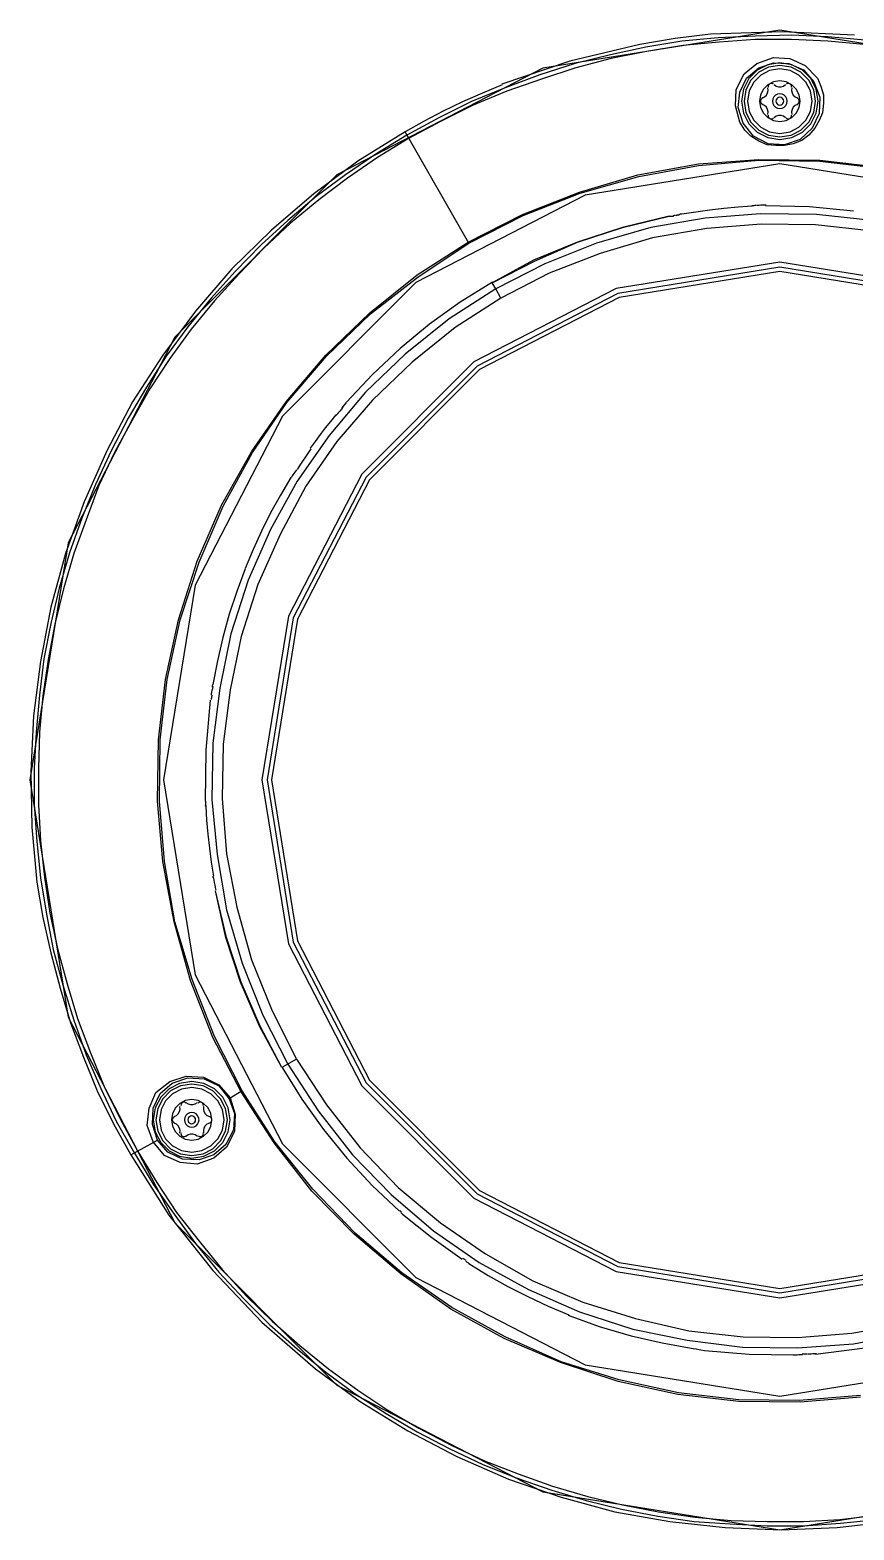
# Model space of a CAD drawing. Header units: millimetres. Extents: x -495897 to 1376592, y -28539 to 470976.
# Drawn here: x 505037 to 510296, y 181421 to 190991 of the extents above; entities that cross this region are included whole.
import ezdxf

# ---------------------------------------------------------------- set-up
doc = ezdxf.new("R2010")
doc.units = ezdxf.units.MM

msp = doc.modelspace()

# ---------------------------------------------------------------- linework, layer by layer
at = {"color": 0}
for p, q in [((509153.629, 190936.024), (508928.079, 190897.492)), ((509379.309, 190963.623), (509153.629, 190936.024)), ((509428.709, 190941.562), (509197.699, 190919.553)), ((509836.129, 190980.094), (509379.309, 190963.623)), ((509665.439, 190952.534), (509428.709, 190941.562)), ((509665.439, 190930.473), (509434.299, 190914.002)), ((509896.709, 190958.072), (509665.439, 190952.534)), ((509896.709, 190930.473), (509665.439, 190930.473)), ((510298.279, 190958.072), (509836.129, 190980.094)), ((510127.849, 190947.113), (509896.709, 190958.072)), ((510127.849, 190919.553), (509896.709, 190930.473)), ((510364.449, 190925.104), (510127.849, 190947.113)), ((508928.079, 190897.492), (508482.309, 190792.881)), ((508740.879, 190831.595), (508515.329, 190776.423)), ((508966.559, 190881.034), (508740.879, 190831.595)), ((508972.149, 190853.422), (508746.339, 190809.534)), ((509197.699, 190919.553), (508966.559, 190881.034)), ((509203.159, 190891.941), (508972.149, 190853.422)), ((509434.299, 190914.002), (509203.159, 190891.941)), ((510358.859, 190897.492), (510127.849, 190919.553)), ((508482.309, 190792.881), (508047.589, 190644.382)), ((508515.329, 190776.423), (508289.649, 190704.923)), ((508520.789, 190748.993), (508300.699, 190677.363)), ((508746.339, 190809.534), (508520.789, 190748.993)), ((509593.939, 190710.474), (509676.489, 190776.423)), ((509610.449, 190682.914), (509687.409, 190748.993)), ((509676.489, 190776.423), (509781.139, 190814.942)), ((509687.409, 190748.993), (509781.139, 190781.974)), ((509781.139, 190814.942), (509885.529, 190809.534)), ((509781.139, 190781.974), (509880.069, 190776.423)), ((509880.069, 190776.423), (509973.669, 190737.891)), ((509885.529, 190809.534), (509984.589, 190765.464)), ((509973.669, 190737.891), (510039.709, 190660.853)), ((509984.589, 190765.464), (510061.679, 190682.914)), ((508289.649, 190704.923), (508069.559, 190622.334)), ((508300.699, 190677.363), (508080.479, 190600.312)), ((509544.279, 190611.414), (509593.939, 190710.474)), ((509566.379, 190594.943), (509610.449, 190682.914)), ((510039.709, 190660.853), (510078.189, 190561.793)), ((510061.679, 190682.914), (510083.779, 190633.475)), ((508069.559, 190622.334), (507854.929, 190534.363)), ((508080.479, 190600.312), (507865.849, 190512.354)), ((509538.949, 190506.803), (509544.279, 190611.414)), ((509555.459, 190495.883), (509566.379, 190594.943)), ((510078.189, 190561.793), (510072.729, 190457.364)), ((510083.779, 190633.475), (510100.159, 190578.251)), ((510100.159, 190578.251), (510100.159, 190523.274)), ((507854.929, 190534.363), (507645.759, 190429.752)), ((507865.849, 190512.354), (507656.809, 190407.743)), ((509566.379, 190402.192), (509538.949, 190506.803)), ((509588.349, 190396.784), (509555.459, 190495.883)), ((510072.729, 190457.364), (510028.659, 190363.673)), ((510094.829, 190462.733), (510072.729, 190413.294)), ((510100.159, 190523.274), (510094.829, 190462.733)), ((507645.759, 190429.752), (507442.179, 190319.785)), ((507656.809, 190407.743), (507453.099, 190297.724)), ((509599.269, 190352.714), (509566.379, 190402.192)), ((509654.519, 190314.234), (509588.349, 190396.784)), ((509638.009, 190314.234), (509599.269, 190352.714)), ((510028.659, 190363.673), (509951.699, 190292.173)), ((510045.169, 190363.673), (510006.689, 190319.785)), ((510072.729, 190413.294), (510045.169, 190363.673)), ((507431.129, 190341.612), (507128.359, 190154.594)), ((507442.179, 190319.785), (507244.059, 190198.664)), ((507453.099, 190297.724), (507254.979, 190176.655)), ((507838.289, 189631.864), (507431.129, 190341.612)), ((509687.409, 190281.253), (509638.009, 190314.234)), ((509747.989, 190264.613), (509654.519, 190314.234)), ((509742.399, 190259.205), (509687.409, 190281.253)), ((509797.649, 190253.654), (509742.399, 190259.205)), ((509852.639, 190259.205), (509747.989, 190264.613)), ((509951.699, 190292.173), (509852.639, 190259.205)), ((509907.629, 190264.613), (509852.639, 190253.654)), ((509962.619, 190286.622), (509907.629, 190264.613)), ((510006.689, 190319.785), (509962.619, 190286.622)), ((507244.059, 190198.664), (507051.399, 190066.441)), ((507254.979, 190176.655), (507062.449, 190044.614)), ((509302.349, 190138.123), (509687.409, 190165.501)), ((509687.409, 190165.501), (510078.189, 190160.145)), ((509852.639, 190253.654), (509797.649, 190253.654)), ((507128.359, 190154.594), (506847.689, 189945.554)), ((507051.399, 190066.441), (506864.329, 189928.862)), ((508542.889, 189956.474), (508916.899, 190066.441)), ((508916.899, 190066.441), (509302.349, 190138.123)), ((508922.489, 190055.534), (509302.349, 190127.034)), ((509302.349, 190127.034), (509687.409, 190160.145)), ((509687.409, 190160.145), (510078.189, 190154.594)), ((510078.189, 190160.145), (510463.509, 190116.062)), ((510078.189, 190154.594), (510463.509, 190110.524)), ((507062.449, 190044.614), (506880.839, 189907.035)), ((508548.219, 189950.923), (508922.489, 190055.534)), ((506847.689, 189945.554), (506578.069, 189714.284)), ((506864.329, 189928.862), (506682.589, 189774.812)), ((506880.839, 189907.035), (506699.099, 189758.302)), ((508179.539, 189813.331), (508542.889, 189956.474)), ((508185.129, 189807.975), (508548.219, 189950.923)), ((507832.959, 189637.233), (508179.539, 189813.331)), ((507838.289, 189631.864), (508185.129, 189807.975)), ((509115.149, 189802.372), (508818.099, 189730.924)), ((508818.099, 189730.924), (509115.149, 189802.372)), ((509346.289, 189791.283), (508999.579, 189730.924)), ((509115.149, 189802.372), (509142.709, 189802.372)), ((509698.589, 189818.882), (509346.289, 189791.283)), ((510056.349, 189813.331), (509698.589, 189818.882)), ((510012.019, 189862.965), (509731.479, 189868.503)), ((510292.819, 189835.353), (510012.019, 189862.965)), ((510408.519, 189774.812), (510056.349, 189813.331)), ((506578.069, 189714.284), (506324.959, 189466.673)), ((506682.589, 189774.812), (506512.159, 189620.723)), ((506699.099, 189758.302), (506528.539, 189598.714)), ((508818.099, 189730.924), (508531.839, 189637.233)), ((508531.839, 189637.233), (508818.099, 189730.924)), ((508999.579, 189730.924), (508652.869, 189631.864)), ((509357.339, 189725.373), (509010.629, 189664.793)), ((509703.919, 189752.751), (509357.339, 189725.373)), ((510050.759, 189747.395), (509703.919, 189752.751)), ((510397.339, 189708.863), (510050.759, 189747.395)), ((506512.159, 189620.723), (506346.929, 189450.215)), ((506528.539, 189598.714), (506369.029, 189433.705)), ((507508.089, 189428.154), (507832.959, 189637.233)), ((507513.679, 189417.052), (507838.289, 189631.864)), ((508531.839, 189637.233), (508251.039, 189521.663)), ((508256.629, 189516.112), (508531.839, 189637.233)), ((508652.869, 189631.864), (508322.669, 189499.641)), ((509010.629, 189664.793), (508674.969, 189565.733)), ((508251.039, 189521.663), (507987.009, 189378.533)), ((507987.009, 189378.533), (508256.629, 189516.112)), ((508322.669, 189499.641), (508008.849, 189340.001)), ((508674.969, 189565.733), (508350.099, 189439.113)), ((506324.959, 189466.673), (506093.819, 189197.053)), ((506346.929, 189450.215), (506192.879, 189279.473)), ((506369.029, 189433.705), (506214.849, 189263.002)), ((507205.449, 189185.964), (507508.089, 189428.154)), ((507210.909, 189180.595), (507513.679, 189417.052)), ((508350.099, 189439.113), (508041.999, 189279.473)), ((508008.849, 189340.001), (507711.799, 189147.432)), ((508008.849, 189340.001), (507987.009, 189378.533)), ((508041.999, 189279.473), (508008.849, 189340.001)), ((506192.879, 189279.473), (506044.289, 189097.993)), ((506214.849, 189263.002), (506066.389, 189081.535)), ((508041.999, 189279.473), (507750.409, 189092.442)), ((506093.819, 189197.053), (505884.519, 188916.344)), ((506924.909, 188916.344), (507205.449, 189185.964)), ((506930.239, 188910.793), (507210.909, 189180.595)), ((507711.799, 189147.432), (507431.129, 188921.895)), ((506044.289, 189097.993), (505906.749, 188910.793)), ((506066.389, 189081.535), (505928.849, 188894.322)), ((507750.409, 189092.442), (507475.199, 188872.274)), ((507431.129, 188921.895), (507178.019, 188679.692)), ((505884.519, 188916.344), (505691.989, 188619.164)), ((505906.749, 188910.793), (505780.129, 188712.673)), ((505928.849, 188894.322), (505802.099, 188701.714)), ((506671.669, 188619.164), (506924.909, 188916.344)), ((506677.129, 188613.613), (506930.239, 188910.793)), ((507475.199, 188872.274), (507222.089, 188630.253)), ((505780.129, 188712.673), (505664.559, 188514.501)), ((505802.099, 188701.714), (505686.659, 188498.043)), ((507178.019, 188679.692), (506946.879, 188404.534)), ((507222.089, 188630.253), (506996.279, 188366.002)), ((505691.989, 188619.164), (505527.019, 188305.474)), ((506451.579, 188299.923), (506671.669, 188619.164)), ((506457.039, 188294.554), (506677.129, 188613.613)), ((507029.429, 188580.632), (507056.859, 188613.613)), ((505664.559, 188514.501), (505554.449, 188305.474)), ((505686.659, 188498.043), (505576.419, 188294.554)), ((506946.879, 188404.534), (506743.169, 188112.905)), ((506996.279, 188366.002), (506798.159, 188079.924)), ((505527.019, 188305.474), (505383.889, 187980.864)), ((505554.449, 188305.474), (505455.519, 188090.844)), ((505576.419, 188294.554), (505477.359, 188085.293)), ((506258.919, 187958.803), (506451.579, 188299.923)), ((506269.839, 187953.252), (506457.039, 188294.554)), ((506737.709, 188184.353), (506710.019, 188145.834)), ((505455.519, 188090.844), (505367.379, 187876.214)), ((505477.359, 188085.293), (505394.809, 187865.112)), ((506743.169, 188112.905), (506572.479, 187804.753)), ((506798.159, 188079.924), (506633.059, 187771.603)), ((505383.889, 187980.864), (505262.729, 187650.534)), ((505367.379, 187876.214), (505290.289, 187656.072)), ((505394.809, 187865.112), (505317.979, 187650.534)), ((506104.739, 187601.043), (506258.919, 187958.803)), ((506115.789, 187595.492), (506269.839, 187953.252)), ((506572.479, 187804.753), (506429.479, 187479.974)), ((506633.059, 187771.603), (506490.059, 187452.362)), ((505262.729, 187650.534), (505169.259, 187309.414)), ((505290.289, 187656.072), (505224.249, 187430.535)), ((505317.979, 187650.534), (505251.809, 187424.984)), ((505983.839, 187226.812), (506104.739, 187601.043)), ((505994.759, 187226.812), (506115.789, 187595.492)), ((505224.249, 187430.535), (505169.259, 187204.803)), ((505251.809, 187424.984), (505196.689, 187199.252)), ((506429.479, 187479.974), (506319.499, 187138.672)), ((506490.059, 187452.362), (506385.409, 187122.214)), ((505169.259, 187309.414), (505103.349, 186962.613)), ((505169.259, 187204.803), (505125.189, 186979.253)), ((505196.689, 187199.252), (505152.749, 186973.715)), ((505901.159, 186847.043), (505983.839, 187226.812)), ((505912.209, 186847.043), (505994.759, 187226.812)), ((506319.499, 187138.672), (506247.869, 186792.053)), ((506385.409, 187122.214), (506313.909, 186781.133)), ((505103.349, 186962.613), (505059.019, 186615.942)), ((505125.189, 186979.253), (505097.759, 186747.983)), ((505152.749, 186973.715), (505119.599, 186742.614)), ((505857.089, 186461.905), (505901.159, 186847.043)), ((505868.269, 186461.905), (505912.209, 186847.043)), ((505097.759, 186747.983), (505075.659, 186511.344)), ((505119.599, 186742.614), (505097.759, 186511.344)), ((506247.869, 186792.053), (506203.929, 186439.844)), ((506313.909, 186781.133), (506269.839, 186434.293)), ((506187.289, 186715.002), (506159.729, 186395.774)), ((505059.019, 186615.942), (505042.769, 186258.182)), ((505075.659, 186511.344), (505064.609, 186280.243)), ((505097.759, 186511.344), (505092.169, 186280.243)), ((505851.629, 186071.164), (505857.089, 186461.905)), ((505862.679, 186071.164), (505868.269, 186461.905)), ((506203.929, 186439.844), (506198.469, 186082.084)), ((506269.839, 186434.293), (506264.379, 186087.622)), ((506159.729, 186395.774), (506154.399, 186071.164)), ((505042.769, 186258.182), (505048.099, 185905.973)), ((505064.609, 186280.243), (505064.609, 186049.155)), ((505092.169, 186280.243), (505092.169, 186049.155)), ((505064.609, 186049.155), (505081.249, 185812.464)), ((505092.169, 186049.155), (505103.349, 185818.054)), ((505884.519, 185685.844), (505851.629, 186071.164)), ((505895.699, 185685.844), (505862.679, 186071.164)), ((506198.469, 186082.084), (506231.359, 185729.914)), ((506264.379, 186087.622), (506291.939, 185735.465)), ((506154.399, 186043.552), (506154.399, 186038.001)), ((505048.099, 185905.973), (505081.249, 185553.79)), ((505081.249, 185812.464), (505103.349, 185581.376)), ((505103.349, 185818.054), (505130.779, 185586.927)), ((505956.279, 185300.667), (505884.519, 185685.844)), ((505961.739, 185300.667), (505895.699, 185685.844)), ((506231.359, 185729.914), (506291.939, 185377.692)), ((506291.939, 185735.465), (506357.849, 185394.176)), ((505103.349, 185581.376), (505141.699, 185350.106)), ((505130.779, 185586.927), (505163.669, 185355.657)), ((506203.929, 185592.309), (506203.929, 185581.376)), ((505081.249, 185553.79), (505119.599, 185328.253)), ((506286.349, 185201.594), (506220.309, 185498.8)), ((506291.939, 185201.594), (506220.309, 185498.8)), ((506291.939, 185377.692), (506390.999, 185036.598)), ((506357.849, 185394.176), (506451.579, 185058.464)), ((505119.599, 185328.253), (505169.259, 185102.521)), ((505141.699, 185350.106), (505185.769, 185124.556)), ((505163.669, 185355.657), (505213.329, 185130.12)), ((506060.799, 184926.423), (505956.279, 185300.667)), ((506071.719, 184931.987), (505961.739, 185300.667)), ((506379.949, 184915.503), (506286.349, 185201.594)), ((506385.409, 184915.503), (506291.939, 185201.594)), ((505169.259, 185102.521), (505229.839, 184876.984)), ((505185.769, 185124.556), (505246.219, 184899.019)), ((505213.329, 185130.12), (505273.909, 184904.388)), ((506390.999, 185036.598), (506523.079, 184706.255)), ((506451.579, 185058.464), (506583.529, 184733.854)), ((505246.219, 184899.019), (505317.979, 184673.3)), ((505273.909, 184904.388), (505339.819, 184684.22)), ((506203.929, 184563.294), (506060.799, 184926.423)), ((506214.849, 184568.676), (506071.719, 184931.987)), ((506500.979, 184634.781), (506379.949, 184915.503)), ((506506.569, 184634.781), (506385.409, 184915.503)), ((505229.839, 184876.984), (505295.879, 184656.816)), ((506523.079, 184706.255), (506682.589, 184392.578)), ((506583.529, 184733.854), (506737.709, 184425.715)), ((505295.879, 184656.816), (505378.429, 184436.648)), ((505317.979, 184673.3), (505394.809, 184453.132)), ((505339.819, 184684.22), (505422.369, 184464.234)), ((506644.109, 184370.543), (506500.979, 184634.781)), ((506644.109, 184370.543), (506506.569, 184634.781)), ((506385.409, 184216.48), (506203.929, 184563.294)), ((506390.999, 184222.031), (506214.849, 184568.676)), ((505378.429, 184436.648), (505466.439, 184222.031)), ((505394.809, 184453.132), (505488.409, 184238.515)), ((505422.369, 184464.234), (505510.509, 184249.435)), ((506737.709, 184425.715), (506644.109, 184370.543)), ((506737.709, 184425.715), (506930.239, 184133.891)), ((506682.589, 184392.578), (506875.249, 184095.372)), ((505488.409, 184238.515), (505587.599, 184029.449)), ((505510.509, 184249.435), (505614.899, 184040.382)), ((505840.709, 184211.098), (505928.849, 184282.585)), ((505868.269, 184205.547), (505945.099, 184271.47)), ((505928.849, 184282.585), (506033.239, 184315.54)), ((505945.099, 184271.47), (506044.289, 184304.62)), ((506033.239, 184315.54), (506143.479, 184309.989)), ((506044.289, 184304.62), (506148.809, 184299.056)), ((506143.479, 184309.989), (506242.279, 184260.55)), ((506148.809, 184299.056), (506242.279, 184254.999)), ((506242.279, 184260.55), (506313.909, 184177.961)), ((506242.279, 184254.999), (506308.449, 184172.41)), ((505466.439, 184222.031), (505571.089, 184012.965)), ((505796.639, 184111.856), (505840.709, 184211.098)), ((505824.199, 184111.856), (505868.269, 184205.547)), ((506390.999, 184222.031), (506308.449, 184172.41)), ((506308.449, 184172.41), (506341.599, 184078.888)), ((506313.909, 184177.961), (506346.929, 184073.519)), ((506594.709, 183891.87), (506385.409, 184216.48)), ((506600.039, 183897.239), (506390.999, 184222.031)), ((506930.239, 184133.891), (507144.999, 183858.72)), ((505614.899, 184040.382), (505725.139, 183836.685)), ((505785.719, 184001.863), (505796.639, 184111.856)), ((505818.609, 184007.414), (505824.199, 184111.856)), ((506341.599, 184078.888), (506336.009, 183974.277)), ((506346.929, 184073.519), (506341.599, 183963.344)), ((506875.249, 184095.372), (507095.339, 183814.832)), ((505571.089, 184012.965), (505681.069, 183814.832)), ((505587.599, 184029.449), (505703.039, 183825.765)), ((505824.199, 183897.239), (505785.719, 184001.863)), ((505851.629, 183908.354), (505818.609, 184007.414)), ((506336.009, 183974.277), (506286.349, 183880.755)), ((506341.599, 183963.344), (506291.939, 183864.271)), ((505681.069, 183814.832), (505851.629, 183908.354)), ((505895.699, 183809.281), (505824.199, 183897.239)), ((505917.669, 183831.316), (505851.629, 183908.354)), ((506286.349, 183880.755), (506209.389, 183814.832)), ((506291.939, 183864.271), (506209.389, 183792.797)), ((506836.769, 183583.549), (506594.709, 183891.87)), ((506842.229, 183594.664), (506600.039, 183897.239)), ((507144.999, 183858.72), (507387.059, 183605.597)), ((505681.069, 183814.832), (505923.259, 183429.499)), ((505703.039, 183825.765), (505824.199, 183627.632)), ((505725.139, 183836.685), (505846.169, 183638.734)), ((505994.759, 183765.211), (505895.699, 183809.281)), ((506011.269, 183787.246), (505917.669, 183831.316)), ((506104.739, 183754.278), (505994.759, 183765.211)), ((506115.789, 183781.695), (506011.269, 183787.246)), ((506209.389, 183792.797), (506104.739, 183754.278)), ((506209.389, 183814.832), (506115.789, 183781.695)), ((507095.339, 183814.832), (507342.989, 183561.527)), ((505824.199, 183627.632), (505956.279, 183435.05)), ((505846.169, 183638.734), (505972.659, 183445.97)), ((507106.519, 183308.391), (506836.769, 183583.549)), ((507111.849, 183313.942), (506842.229, 183594.664)), ((507342.989, 183561.527), (507612.739, 183330.426)), ((507387.059, 183605.597), (507656.809, 183380.047)), ((505923.259, 183429.499), (506203.929, 183077.29)), ((505956.279, 183435.05), (506093.819, 183248.019)), ((505972.659, 183445.97), (506115.789, 183264.503)), ((507403.569, 183445.97), (507409.029, 183440.601)), ((507409.029, 183440.601), (507414.619, 183435.05)), ((507414.619, 183435.05), (507601.689, 183286.356)), ((507656.809, 183380.047), (507942.939, 183181.914)), ((507403.569, 183055.255), (507106.519, 183308.391)), ((507409.029, 183060.806), (507111.849, 183313.942)), ((507601.689, 183286.356), (507794.479, 183148.777)), ((507612.739, 183330.426), (507904.459, 183126.911)), ((506093.819, 183248.019), (506242.279, 183066.37)), ((506115.789, 183264.503), (506264.379, 183082.854)), ((507942.939, 183181.914), (508245.709, 183011.185)), ((506264.379, 183082.854), (506418.559, 182912.294)), ((507904.459, 183126.911), (508218.149, 182956.195)), ((506203.929, 183077.29), (506517.489, 182747.129)), ((506242.279, 183066.37), (506401.919, 182895.641)), ((507722.719, 182829.718), (507403.569, 183055.255)), ((507728.309, 182840.638), (507409.029, 183060.806)), ((508245.709, 183011.185), (508564.729, 182873.606)), ((506401.919, 182895.641), (506567.149, 182730.645)), ((506418.559, 182912.294), (506583.529, 182752.68)), ((508218.149, 182956.195), (508542.889, 182813.234)), ((508064.099, 182642.505), (507722.719, 182829.718)), ((508069.559, 182653.62), (507728.309, 182840.638)), ((508542.889, 182813.234), (508884.009, 182703.059)), ((508564.729, 182873.606), (508900.519, 182769.164)), ((506517.489, 182747.129), (506858.739, 182449.923)), ((506567.149, 182730.645), (506743.169, 182576.582)), ((506583.529, 182752.68), (506759.679, 182598.435)), ((508471.259, 182791.199), (508669.379, 182719.543)), ((508669.379, 182719.543), (508873.089, 182658.989)), ((508884.009, 182703.059), (509230.849, 182631.585)), ((508900.519, 182769.164), (509241.769, 182692.126)), ((510281.899, 182675.655), (510628.479, 182741.578)), ((508421.599, 182488.442), (508064.099, 182642.505)), ((508427.189, 182493.993), (508069.559, 182653.62)), ((508873.089, 182658.989), (509071.209, 182615.101)), ((509071.209, 182615.101), (509280.249, 182576.582)), ((509230.849, 182631.585), (509583.019, 182587.515)), ((509241.769, 182692.126), (509588.349, 182653.62)), ((509588.349, 182653.62), (509935.059, 182648.056)), ((509935.059, 182648.056), (510281.899, 182675.655)), ((509935.059, 182581.964), (510292.819, 182609.55)), ((510292.819, 182609.55), (510639.659, 182675.655)), ((506743.169, 182576.582), (506924.909, 182427.888)), ((506759.679, 182598.435), (506941.289, 182449.923)), ((509285.839, 182576.582), (509318.729, 182571.031)), ((509318.729, 182571.031), (509340.829, 182565.48)), ((509340.829, 182565.48), (509626.959, 182543.445)), ((509583.019, 182587.515), (509935.059, 182581.964)), ((509626.959, 182543.445), (509907.629, 182538.063)), ((510050.759, 182543.445), (510446.999, 182593.066)), ((506858.739, 182449.923), (507144.999, 182240.866)), ((506924.909, 182427.888), (507111.849, 182290.309)), ((506941.289, 182449.923), (507128.359, 182312.344)), ((508790.409, 182367.347), (508421.599, 182488.442)), ((508795.999, 182378.449), (508427.189, 182493.993)), ((509170.269, 182284.934), (508790.409, 182367.347)), ((509175.599, 182295.863), (508795.999, 182378.449)), ((507111.849, 182290.309), (507309.969, 182163.832)), ((507128.359, 182312.344), (507320.889, 182185.691)), ((507144.999, 182240.866), (507447.639, 182053.661)), ((509560.919, 182240.866), (509170.269, 182284.934)), ((509560.919, 182251.794), (509175.599, 182295.863)), ((509946.109, 182246.241), (509560.919, 182251.794)), ((509951.699, 182235.312), (509560.919, 182240.866)), ((510336.889, 182279.38), (509946.109, 182246.241)), ((510336.889, 182268.277), (509951.699, 182235.312)), ((507309.969, 182163.832), (507508.089, 182048.106)), ((507320.889, 182185.691), (507519.269, 182070.139)), ((507447.639, 182053.661), (507761.329, 181888.667)), ((507508.089, 182048.106), (507717.389, 181938.109)), ((507519.269, 182070.139), (507728.309, 181960.146)), ((507717.389, 181938.109), (507926.429, 181839.044)), ((507728.309, 181960.146), (507937.349, 181861.081)), ((507761.329, 181888.667), (508091.399, 181745.529)), ((507926.429, 181839.044), (508146.389, 181751.082)), ((507937.349, 181861.081), (508151.979, 181778.494)), ((508091.399, 181745.529), (508427.189, 181629.982)), ((508146.389, 181751.082), (508366.609, 181674.05)), ((508151.979, 181778.494), (508372.199, 181701.461)), ((508366.609, 181674.05), (508586.829, 181607.946)), ((508372.199, 181701.461), (508597.879, 181635.356)), ((508427.189, 181629.982), (508768.439, 181536.467)), ((508586.829, 181607.946), (508812.509, 181552.949)), ((508597.879, 181635.356), (508818.099, 181580.36)), ((508812.509, 181552.949), (509043.649, 181508.881)), ((508818.099, 181580.36), (509048.979, 181536.467)), ((508768.439, 181536.467), (509120.609, 181475.917)), ((509043.649, 181508.881), (509274.659, 181475.917)), ((509048.979, 181536.467), (509280.249, 181503.327)), ((509120.609, 181475.917), (509472.779, 181437.4)), ((509274.659, 181475.917), (509505.929, 181459.256)), ((509280.249, 181503.327), (509511.389, 181481.291)), ((509505.929, 181459.256), (509742.399, 181448.328)), ((509511.389, 181481.291), (509742.399, 181475.917)), ((509742.399, 181475.917), (509973.669, 181475.917)), ((509973.669, 181475.917), (510204.809, 181486.844)), ((509973.669, 181448.328), (510210.139, 181464.811)), ((510188.299, 181437.4), (510540.599, 181475.917)), ((510204.809, 181486.844), (510435.949, 181514.436)), ((510210.139, 181464.811), (510441.409, 181486.844)), ((509472.779, 181437.4), (509830.539, 181420.741)), ((509742.399, 181448.328), (509973.669, 181448.328)), ((509830.539, 181420.741), (510188.299, 181437.4))]:
    msp.add_line(p, q, dxfattribs=at)
for points in [[(509822.349, 190991.001), (508309.929, 190747.056), (506996.279, 190067.767), (505960.439, 189031.927), (505281.189, 187718.368), (505037.179, 186205.896)], [(514607.519, 186205.896), (514363.509, 187718.368), (513684.259, 189031.927), (512648.419, 190067.754), (511334.769, 190747.056), (509822.349, 190991.001)], [(509822.349, 190781.974), (509744.999, 190769.481), (509677.659, 190734.719), (509624.749, 190681.705), (509589.909, 190614.469), (509577.429, 190537.067)], [(509822.349, 190765.464), (509750.199, 190753.816), (509687.409, 190721.394), (509638.009, 190671.942), (509605.639, 190609.256), (509593.939, 190537.067)], [(509822.349, 190765.464), (509750.199, 190753.816), (509687.409, 190721.394), (509638.009, 190671.942), (509605.639, 190609.256), (509593.939, 190537.067)], [(509822.349, 190743.442), (509757.089, 190732.925), (509700.409, 190703.61), (509655.689, 190658.929), (509626.439, 190602.275), (509615.909, 190537.067)], [(509822.349, 190743.442), (509757.089, 190732.925), (509700.409, 190703.61), (509655.689, 190658.929), (509626.439, 190602.275), (509615.909, 190537.067)], [(509822.349, 190743.442), (509757.089, 190732.925), (509700.409, 190703.61), (509655.689, 190658.929), (509626.439, 190602.275), (509615.909, 190537.067)], [(509822.349, 190743.442), (509757.089, 190732.925), (509700.409, 190703.61), (509655.689, 190658.929), (509626.439, 190602.275), (509615.909, 190537.067)], [(510067.269, 190537.067), (510054.789, 190614.482), (510019.949, 190681.705), (509967.039, 190734.719), (509899.699, 190769.481), (509822.349, 190781.974)], [(510050.759, 190537.067), (510039.059, 190609.256), (510006.689, 190671.942), (509957.289, 190721.394), (509894.499, 190753.816), (509822.349, 190765.464)], [(510050.759, 190537.067), (510039.059, 190609.256), (510006.689, 190671.942), (509957.289, 190721.394), (509894.499, 190753.816), (509822.349, 190765.464)], [(510028.659, 190537.067), (510018.129, 190602.275), (509988.879, 190658.929), (509944.159, 190703.61), (509887.609, 190732.925), (509822.349, 190743.442)], [(510028.659, 190537.067), (510018.129, 190602.275), (509988.879, 190658.929), (509944.159, 190703.61), (509887.609, 190732.925), (509822.349, 190743.442)], [(510028.659, 190537.067), (510018.129, 190602.275), (509988.879, 190658.929), (509944.159, 190703.61), (509887.609, 190732.925), (509822.349, 190743.442)], [(510028.659, 190537.067), (510018.129, 190602.275), (509988.879, 190658.929), (509944.159, 190703.61), (509887.609, 190732.925), (509822.349, 190743.442)], [(508051.359, 190641.678), (507923.829, 190588.807), (507798.119, 190532.309), (507673.969, 190472.184), (507551.639, 190408.484), (507431.129, 190341.248)], [(509822.349, 190666.404), (509781.399, 190659.813), (509745.909, 190641.47), (509717.959, 190613.481), (509699.629, 190577.978), (509692.999, 190537.067)], [(509822.349, 190666.404), (509781.399, 190659.813), (509745.909, 190641.47), (509717.959, 190613.481), (509699.629, 190577.978), (509692.999, 190537.067)], [(509757.609, 190647.229), (509753.579, 190644.161), (509750.589, 190640.248), (509748.639, 190635.724), (509747.989, 190630.81), (509748.769, 190625.766)], [(509757.609, 190647.229), (509753.579, 190644.161), (509750.589, 190640.248), (509748.639, 190635.724), (509747.989, 190630.81), (509748.769, 190625.766)], [(509780.749, 190644.382), (509776.719, 190647.45), (509772.169, 190649.322), (509767.359, 190649.933), (509762.419, 190649.244), (509757.609, 190647.229)], [(509780.749, 190644.382), (509776.719, 190647.45), (509772.169, 190649.322), (509767.359, 190649.933), (509762.419, 190649.244), (509757.609, 190647.229)], [(509785.689, 190642.965), (509799.209, 190633.319), (509814.419, 190628.509), (509830.279, 190628.496), (509845.619, 190633.319), (509859.009, 190642.965)], [(509785.689, 190642.965), (509799.209, 190633.319), (509814.419, 190628.509), (509830.279, 190628.496), (509845.619, 190633.319), (509859.009, 190642.965)], [(509951.699, 190537.067), (509945.069, 190577.978), (509926.739, 190613.481), (509898.789, 190641.47), (509863.299, 190659.813), (509822.349, 190666.404)], [(509951.699, 190537.067), (509945.069, 190577.978), (509926.739, 190613.481), (509898.789, 190641.47), (509863.299, 190659.813), (509822.349, 190666.404)], [(509887.089, 190647.229), (509882.279, 190649.244), (509877.339, 190649.933), (509872.399, 190649.322), (509867.849, 190647.45), (509863.689, 190644.382)], [(509887.089, 190647.229), (509882.279, 190649.244), (509877.339, 190649.933), (509872.399, 190649.322), (509867.849, 190647.45), (509863.689, 190644.382)], [(509895.929, 190625.766), (509896.579, 190630.81), (509895.929, 190635.724), (509894.109, 190640.248), (509891.119, 190644.161), (509887.089, 190647.229)], [(509895.929, 190625.766), (509896.579, 190630.81), (509895.929, 190635.724), (509894.109, 190640.248), (509891.119, 190644.161), (509887.089, 190647.229)], [(509712.759, 190555.696), (509707.949, 190553.681), (509704.049, 190550.6), (509701.059, 190546.661), (509699.109, 190542.072), (509698.329, 190537.067)], [(509712.759, 190555.696), (509707.949, 190553.681), (509704.049, 190550.6), (509701.059, 190546.661), (509699.109, 190542.072), (509698.329, 190537.067)], [(509709.509, 190558.218), (509724.719, 190565.069), (509736.549, 190575.898), (509744.479, 190589.678), (509747.989, 190605.33), (509746.429, 190621.827)], [(509709.509, 190558.218), (509724.719, 190565.069), (509736.549, 190575.898), (509744.479, 190589.678), (509747.989, 190605.33), (509746.429, 190621.827)], [(509822.349, 190583.802), (509807.529, 190581.423), (509794.789, 190574.78), (509784.649, 190564.653), (509778.019, 190551.835), (509775.549, 190537.067)], [(509822.349, 190583.802), (509807.529, 190581.423), (509794.789, 190574.78), (509784.649, 190564.653), (509778.019, 190551.835), (509775.549, 190537.067)], [(509822.349, 190561.793), (509814.549, 190560.532), (509807.659, 190557.009), (509802.329, 190551.653), (509798.689, 190544.867), (509797.389, 190537.067)], [(509822.349, 190561.793), (509814.549, 190560.532), (509807.659, 190557.009), (509802.329, 190551.653), (509798.689, 190544.867), (509797.389, 190537.067)], [(509869.149, 190537.067), (509866.679, 190551.835), (509860.049, 190564.653), (509849.909, 190574.78), (509837.169, 190581.423), (509822.349, 190583.802)], [(509869.149, 190537.067), (509866.679, 190551.835), (509860.049, 190564.653), (509849.909, 190574.78), (509837.169, 190581.423), (509822.349, 190583.802)], [(509847.049, 190537.067), (509845.749, 190544.867), (509842.239, 190551.653), (509836.909, 190557.009), (509830.149, 190560.532), (509822.349, 190561.793)], [(509847.049, 190537.067), (509845.749, 190544.867), (509842.239, 190551.653), (509836.909, 190557.009), (509830.149, 190560.532), (509822.349, 190561.793)], [(509898.269, 190621.827), (509896.709, 190605.278), (509900.089, 190589.652), (509908.019, 190575.924), (509919.849, 190565.121), (509935.059, 190558.218)], [(509898.269, 190621.827), (509896.709, 190605.278), (509900.089, 190589.652), (509908.019, 190575.924), (509919.849, 190565.121), (509935.059, 190558.218)], [(509946.109, 190537.067), (509945.459, 190542.072), (509943.639, 190546.661), (509940.649, 190550.6), (509936.749, 190553.681), (509931.939, 190555.696)], [(509946.109, 190537.067), (509945.459, 190542.072), (509943.639, 190546.661), (509940.649, 190550.6), (509936.749, 190553.681), (509931.939, 190555.696)], [(509577.429, 190537.067), (509589.909, 190459.665), (509624.749, 190392.442), (509677.659, 190339.428), (509744.999, 190304.666), (509822.349, 190292.173)], [(509593.939, 190537.067), (509605.639, 190464.891), (509638.009, 190402.179), (509687.409, 190352.727), (509750.199, 190320.292), (509822.349, 190308.631)], [(509593.939, 190537.067), (509605.639, 190464.891), (509638.009, 190402.179), (509687.409, 190352.727), (509750.199, 190320.292), (509822.349, 190308.631)], [(509615.909, 190537.067), (509626.439, 190471.859), (509655.689, 190415.218), (509700.409, 190370.537), (509757.089, 190341.222), (509822.349, 190330.692)], [(509615.909, 190537.067), (509626.439, 190471.859), (509655.689, 190415.218), (509700.409, 190370.537), (509757.089, 190341.222), (509822.349, 190330.692)], [(509615.909, 190537.067), (509626.439, 190471.859), (509655.689, 190415.218), (509700.409, 190370.537), (509757.089, 190341.222), (509822.349, 190330.692)], [(509615.909, 190537.067), (509626.439, 190471.859), (509655.689, 190415.218), (509700.409, 190370.537), (509757.089, 190341.222), (509822.349, 190330.692)], [(509692.999, 190537.067), (509699.629, 190496.169), (509717.959, 190460.666), (509745.909, 190432.677), (509781.399, 190414.334), (509822.349, 190407.743)], [(509692.999, 190537.067), (509699.629, 190496.169), (509717.959, 190460.666), (509745.909, 190432.677), (509781.399, 190414.334), (509822.349, 190407.743)], [(509698.329, 190537.067), (509699.109, 190532.049), (509701.059, 190527.46), (509704.049, 190523.508), (509707.949, 190520.44), (509712.759, 190518.451)], [(509698.329, 190537.067), (509699.109, 190532.049), (509701.059, 190527.46), (509704.049, 190523.508), (509707.949, 190520.44), (509712.759, 190518.451)], [(509746.429, 190452.32), (509747.989, 190468.882), (509744.479, 190484.547), (509736.549, 190498.288), (509724.719, 190509.091), (509709.509, 190515.929)], [(509746.429, 190452.32), (509747.989, 190468.882), (509744.479, 190484.547), (509736.549, 190498.288), (509724.719, 190509.091), (509709.509, 190515.929)], [(509748.769, 190448.381), (509747.989, 190443.337), (509748.639, 190438.423), (509750.589, 190433.899), (509753.579, 190429.973), (509757.609, 190426.918)], [(509748.769, 190448.381), (509747.989, 190443.337), (509748.639, 190438.423), (509750.589, 190433.899), (509753.579, 190429.973), (509757.609, 190426.918)], [(509775.549, 190537.067), (509778.019, 190522.286), (509784.649, 190509.455), (509794.789, 190499.328), (509807.529, 190492.685), (509822.349, 190490.293)], [(509775.549, 190537.067), (509778.019, 190522.286), (509784.649, 190509.455), (509794.789, 190499.328), (509807.529, 190492.685), (509822.349, 190490.293)], [(509797.389, 190537.067), (509798.689, 190529.267), (509802.329, 190522.481), (509807.659, 190517.125), (509814.549, 190513.615), (509822.349, 190512.354)], [(509797.389, 190537.067), (509798.689, 190529.267), (509802.329, 190522.481), (509807.659, 190517.125), (509814.549, 190513.615), (509822.349, 190512.354)], [(509822.349, 190292.173), (509899.699, 190304.666), (509967.039, 190339.428), (510019.949, 190392.442), (510054.789, 190459.665), (510067.269, 190537.067)], [(509822.349, 190308.631), (509894.499, 190320.292), (509957.289, 190352.727), (510006.689, 190402.179), (510039.059, 190464.891), (510050.759, 190537.067)], [(509822.349, 190308.631), (509894.499, 190320.292), (509957.289, 190352.727), (510006.689, 190402.179), (510039.059, 190464.891), (510050.759, 190537.067)], [(509822.349, 190330.692), (509887.609, 190341.222), (509944.159, 190370.537), (509988.879, 190415.218), (510018.129, 190471.859), (510028.659, 190537.067)], [(509822.349, 190330.692), (509887.609, 190341.222), (509944.159, 190370.537), (509988.879, 190415.218), (510018.129, 190471.859), (510028.659, 190537.067)], [(509822.349, 190330.692), (509887.609, 190341.222), (509944.159, 190370.537), (509988.879, 190415.218), (510018.129, 190471.859), (510028.659, 190537.067)], [(509822.349, 190330.692), (509887.609, 190341.222), (509944.159, 190370.537), (509988.879, 190415.218), (510018.129, 190471.859), (510028.659, 190537.067)], [(509822.349, 190407.743), (509863.299, 190414.334), (509898.789, 190432.677), (509926.739, 190460.666), (509945.069, 190496.169), (509951.699, 190537.067)], [(509822.349, 190407.743), (509863.299, 190414.334), (509898.789, 190432.677), (509926.739, 190460.666), (509945.069, 190496.169), (509951.699, 190537.067)], [(509822.349, 190490.293), (509837.169, 190492.685), (509849.909, 190499.328), (509860.049, 190509.455), (509866.679, 190522.286), (509869.149, 190537.067)], [(509822.349, 190490.293), (509837.169, 190492.685), (509849.909, 190499.328), (509860.049, 190509.455), (509866.679, 190522.286), (509869.149, 190537.067)], [(509822.349, 190512.354), (509830.149, 190513.615), (509836.909, 190517.138), (509842.239, 190522.481), (509845.749, 190529.267), (509847.049, 190537.067)], [(509822.349, 190512.354), (509830.149, 190513.615), (509836.909, 190517.138), (509842.239, 190522.481), (509845.749, 190529.267), (509847.049, 190537.067)], [(509887.089, 190426.918), (509891.119, 190429.973), (509894.109, 190433.899), (509895.929, 190438.423), (509896.579, 190443.337), (509895.929, 190448.381)], [(509887.089, 190426.918), (509891.119, 190429.973), (509894.109, 190433.899), (509895.929, 190438.423), (509896.579, 190443.337), (509895.929, 190448.381)], [(509935.059, 190515.929), (509919.849, 190509.078), (509908.019, 190498.236), (509900.089, 190484.469), (509896.709, 190468.817), (509898.269, 190452.32)], [(509935.059, 190515.929), (509919.849, 190509.078), (509908.019, 190498.236), (509900.089, 190484.469), (509896.709, 190468.817), (509898.269, 190452.32)], [(509931.939, 190518.451), (509936.749, 190520.44), (509940.649, 190523.508), (509943.639, 190527.447), (509945.459, 190532.049), (509946.109, 190537.067)], [(509931.939, 190518.451), (509936.749, 190520.44), (509940.649, 190523.508), (509943.639, 190527.447), (509945.459, 190532.049), (509946.109, 190537.067)], [(509757.609, 190426.918), (509762.419, 190424.968), (509767.359, 190424.292), (509772.169, 190424.877), (509776.719, 190426.71), (509780.749, 190429.752)], [(509757.609, 190426.918), (509762.419, 190424.968), (509767.359, 190424.292), (509772.169, 190424.877), (509776.719, 190426.71), (509780.749, 190429.752)], [(509859.009, 190431.182), (509845.619, 190440.815), (509830.279, 190445.638), (509814.419, 190445.638), (509799.209, 190440.815), (509785.689, 190431.182)], [(509859.009, 190431.182), (509845.619, 190440.815), (509830.279, 190445.638), (509814.419, 190445.638), (509799.209, 190440.815), (509785.689, 190431.182)], [(509863.689, 190429.752), (509867.849, 190426.71), (509872.529, 190424.877), (509877.339, 190424.292), (509882.279, 190424.968), (509887.089, 190426.918)], [(509863.689, 190429.752), (509867.849, 190426.71), (509872.529, 190424.877), (509877.339, 190424.292), (509882.279, 190424.968), (509887.089, 190426.918)], [(509822.349, 190138.123), (508579.419, 189937.663), (507500.029, 189379.443), (506648.789, 188528.242), (506090.569, 187448.813), (505890.109, 186205.896)], [(513754.459, 186205.896), (513553.999, 187448.813), (512995.779, 188528.242), (512144.539, 189379.443), (511065.149, 189937.663), (509822.349, 190138.123)], [(509155.189, 189808.287), (509152.589, 189807.767), (509149.989, 189807.234), (509147.259, 189806.701), (509144.659, 189806.155), (509141.929, 189805.635)], [(509167.019, 189807.611), (509165.199, 189807.455), (509163.379, 189807.234), (509161.559, 189806.961), (509159.869, 189806.649), (509158.049, 189806.324)], [(509165.459, 189811.004), (509169.229, 189811.459), (509172.869, 189811.966), (509176.639, 189812.512), (509180.279, 189813.136), (509184.049, 189813.838)], [(509194.969, 189816.919), (509192.889, 189816.581), (509190.679, 189816.243), (509188.469, 189815.892), (509186.389, 189815.528), (509184.179, 189815.125)], [(509646.459, 189865.981), (509555.979, 189859.611), (509465.629, 189851.395), (509375.539, 189841.346), (509285.709, 189829.425), (509196.009, 189815.632)], [(509673.629, 189870.843), (509667.649, 189870.609), (509661.669, 189870.336), (509655.689, 189870.024), (509649.709, 189869.712), (509643.729, 189869.374)], [(509734.729, 189873.326), (509723.419, 189873.092), (509712.109, 189872.806), (509700.799, 189872.455), (509689.489, 189872.039), (509678.179, 189871.532)], [(509822.349, 189510.743), (508777.799, 189342.263), (507870.529, 188873.119), (507155.139, 188157.729), (506685.969, 187250.511), (506517.489, 186205.896)], [(513127.079, 186205.896), (512958.599, 187250.511), (512489.429, 188157.729), (511774.039, 188873.119), (510866.899, 189342.263), (509822.349, 189510.743)], [(509822.349, 189477.593), (508788.199, 189310.803), (507890.159, 188846.378), (507181.919, 188138.164), (506717.429, 187240.059), (506550.639, 186205.896)], [(509822.349, 189450.215), (508796.909, 189284.816), (507906.279, 188824.252), (507204.019, 188121.953), (506743.429, 187231.362), (506578.069, 186205.896)], [(513094.059, 186205.896), (512927.269, 187240.059), (512462.779, 188138.164), (511754.539, 188846.378), (510856.499, 189310.803), (509822.349, 189477.593)], [(513066.499, 186205.896), (512901.139, 187231.362), (512440.549, 188121.953), (511738.289, 188824.252), (510847.659, 189284.816), (509822.349, 189450.215)], [(507988.439, 189382.472), (507782.519, 189254.396), (507585.829, 189113.203), (507399.019, 188959.413), (507222.739, 188793.546), (507057.379, 188616.083)], [(506988.349, 188535.327), (506954.419, 188493.87), (506921.139, 188451.88), (506888.509, 188409.37), (506856.659, 188366.353), (506825.459, 188322.855)], [(506990.429, 188531.193), (506991.209, 188532.038), (506991.859, 188532.844), (506992.509, 188533.65), (506993.289, 188534.469), (506994.069, 188535.327)], [(506994.719, 188535.652), (506996.149, 188537.277), (506997.579, 188538.889), (506998.879, 188540.501), (507000.179, 188542.113), (507001.609, 188543.725)], [(507009.539, 188555.737), (507007.849, 188553.605), (507006.159, 188551.486), (507004.469, 188549.38), (507002.779, 188547.274), (507000.959, 188545.142)], [(507035.279, 188583.843), (507030.209, 188578.123), (507025.269, 188572.364), (507020.329, 188566.566), (507015.519, 188560.716), (507010.709, 188554.814)], [(506830.269, 188318.903), (506812.199, 188293.007), (506794.259, 188266.942), (506776.709, 188240.682), (506759.549, 188214.227), (506742.519, 188187.564)], [(506701.179, 188135.967), (506635.009, 188024.076), (506572.869, 187910.066), (506514.629, 187794.015), (506460.419, 187676.001), (506410.369, 187556.102)], [(506713.659, 188149.409), (506711.319, 188145.951), (506709.109, 188142.467), (506706.899, 188138.957), (506704.819, 188135.434), (506702.739, 188131.885)], [(506410.369, 187552.709), (506356.679, 187408.981), (506309.099, 187263.199), (506267.889, 187115.571), (506232.919, 186966.292), (506204.319, 186815.531)], [(506200.939, 186798.475), (506201.589, 186801.933), (506202.109, 186805.417), (506202.759, 186808.914), (506203.279, 186812.398), (506203.799, 186815.856)], [(506198.209, 186782.745), (506197.039, 186775.842), (506195.869, 186768.913), (506194.829, 186761.945), (506193.789, 186754.964), (506192.879, 186747.983)], [(506197.559, 186747.983), (506196.649, 186742.159), (506195.869, 186736.309), (506195.089, 186730.446), (506194.309, 186724.596), (506193.399, 186718.772)], [(506202.759, 186782.745), (506203.409, 186786.489), (506204.059, 186790.259), (506204.709, 186794.055), (506205.359, 186797.877), (506206.009, 186801.725)], [(505037.179, 186205.896), (505281.189, 184693.489), (505960.439, 183379.93), (506996.279, 182344.051), (508309.929, 181664.709), (509822.349, 181420.741)], [(505890.109, 186205.896), (506090.569, 184963.07), (506648.789, 183883.68), (507500.029, 183032.492), (508579.419, 182474.285), (509822.349, 182273.831)], [(506517.489, 186205.896), (506685.969, 185161.359), (507155.139, 184254.18), (507870.529, 183538.803), (508777.799, 183069.672), (509822.349, 182901.192)], [(506550.639, 186205.896), (506717.429, 185171.798), (507181.919, 184273.68), (507890.159, 183565.427), (508788.199, 183100.963), (509822.349, 182934.16)], [(506578.069, 186205.896), (506743.429, 185180.521), (507204.019, 184289.969), (507906.279, 183587.696), (508796.909, 183127.145), (509822.349, 182961.746)], [(509822.349, 181420.741), (511334.769, 181664.709), (512648.419, 182344.051), (513684.259, 183379.93), (514363.509, 184693.489), (514607.519, 186205.896)], [(509822.349, 182273.831), (511065.149, 182474.285), (512144.539, 183032.492), (512995.779, 183883.68), (513553.999, 184963.07), (513754.459, 186205.896)], [(509822.349, 182901.192), (510866.899, 183069.672), (511774.039, 183538.803), (512489.429, 184254.18), (512958.599, 185161.359), (513127.079, 186205.896)], [(509822.349, 182934.16), (510856.499, 183100.963), (511754.539, 183565.427), (512462.779, 184273.68), (512927.269, 185171.798), (513094.059, 186205.896)], [(509822.349, 182961.746), (510847.659, 183127.145), (511738.289, 183587.696), (512440.549, 184289.969), (512901.139, 185180.521), (513066.499, 186205.896)], [(506156.869, 186071.71), (506157.129, 186065.704), (506157.389, 186059.724), (506157.649, 186053.757), (506158.039, 186047.777), (506158.299, 186041.771)], [(506158.949, 186038.378), (506164.539, 185948.821), (506172.209, 185859.459), (506181.829, 185770.331), (506193.529, 185681.45), (506207.439, 185592.842)], [(506206.659, 185585.679), (506209.779, 185569.026), (506212.899, 185552.373), (506216.149, 185535.733), (506219.269, 185519.132), (506222.649, 185502.557)], [(506645.799, 184372.155), (506771.379, 184170.031), (506909.439, 183976.773), (507059.719, 183792.966), (507221.699, 183619.182), (507394.989, 183456.006)], [(506069.119, 184282.585), (505991.639, 184270.092), (505924.429, 184235.33), (505871.389, 184182.316), (505836.679, 184115.093), (505824.199, 184037.691)], [(506069.119, 184266.101), (505996.969, 184254.453), (505934.179, 184222.018), (505884.779, 184172.579), (505852.279, 184109.88), (505840.709, 184037.691)], [(506069.119, 184266.101), (505996.969, 184254.453), (505934.179, 184222.018), (505884.779, 184172.579), (505852.279, 184109.88), (505840.709, 184037.691)], [(506069.119, 184244.066), (506003.859, 184233.536), (505947.179, 184204.234), (505902.589, 184159.553), (505873.209, 184102.899), (505862.679, 184037.691)], [(506069.119, 184244.066), (506003.859, 184233.536), (505947.179, 184204.234), (505902.589, 184159.553), (505873.209, 184102.899), (505862.679, 184037.691)], [(506069.119, 184244.066), (506003.859, 184233.536), (505947.179, 184204.234), (505902.589, 184159.553), (505873.209, 184102.899), (505862.679, 184037.691)], [(506069.119, 184244.066), (506003.859, 184233.536), (505947.179, 184204.234), (505902.589, 184159.553), (505873.209, 184102.899), (505862.679, 184037.691)], [(506313.909, 184037.691), (506301.429, 184115.093), (506266.719, 184182.316), (506213.679, 184235.33), (506146.469, 184270.092), (506069.119, 184282.585)], [(506297.269, 184037.691), (506285.699, 184109.88), (506253.329, 184172.579), (506203.929, 184222.018), (506141.269, 184254.453), (506069.119, 184266.101)], [(506297.269, 184037.691), (506285.699, 184109.88), (506253.329, 184172.579), (506203.929, 184222.018), (506141.269, 184254.453), (506069.119, 184266.101)], [(506275.429, 184037.691), (506264.899, 184102.899), (506235.649, 184159.553), (506190.929, 184204.234), (506134.249, 184233.536), (506069.119, 184244.066)], [(506275.429, 184037.691), (506264.899, 184102.899), (506235.649, 184159.553), (506190.929, 184204.234), (506134.249, 184233.536), (506069.119, 184244.066)], [(506275.429, 184037.691), (506264.899, 184102.899), (506235.649, 184159.553), (506190.929, 184204.234), (506134.249, 184233.536), (506069.119, 184244.066)], [(506275.429, 184037.691), (506264.899, 184102.899), (506235.649, 184159.553), (506190.929, 184204.234), (506134.249, 184233.536), (506069.119, 184244.066)], [(506069.119, 184167.028), (506028.169, 184160.424), (505992.679, 184142.042), (505964.729, 184114.014), (505946.269, 184078.524), (505939.769, 184037.691)], [(506069.119, 184167.028), (506028.169, 184160.424), (505992.679, 184142.042), (505964.729, 184114.014), (505946.269, 184078.524), (505939.769, 184037.691)], [(506009.969, 184147.866), (506005.809, 184144.785), (506002.819, 184140.859), (506000.869, 184136.335), (506000.219, 184131.421), (506000.869, 184126.364)], [(506009.969, 184147.866), (506005.809, 184144.785), (506002.819, 184140.859), (506000.869, 184136.335), (506000.219, 184131.421), (506000.869, 184126.364)], [(506033.109, 184144.993), (506028.949, 184148.048), (506024.399, 184149.881), (506019.589, 184150.466), (506014.649, 184149.803), (506009.969, 184147.866)], [(506033.109, 184144.993), (506028.949, 184148.048), (506024.399, 184149.881), (506019.589, 184150.466), (506014.649, 184149.803), (506009.969, 184147.866)], [(506032.329, 184149.114), (506045.849, 184139.403), (506061.059, 184134.541), (506076.919, 184134.541), (506092.259, 184139.403), (506105.779, 184149.114)], [(506032.329, 184149.114), (506045.849, 184139.403), (506061.059, 184134.541), (506076.919, 184134.541), (506092.259, 184139.403), (506105.779, 184149.114)], [(506198.469, 184037.691), (506191.839, 184078.524), (506173.379, 184114.014), (506145.429, 184142.042), (506109.939, 184160.424), (506069.119, 184167.028)], [(506198.469, 184037.691), (506191.839, 184078.524), (506173.379, 184114.014), (506145.429, 184142.042), (506109.939, 184160.424), (506069.119, 184167.028)], [(506133.729, 184147.866), (506129.049, 184149.803), (506124.109, 184150.466), (506119.299, 184149.881), (506114.619, 184148.048), (506110.719, 184144.993)], [(506133.729, 184147.866), (506129.049, 184149.803), (506124.109, 184150.466), (506119.299, 184149.881), (506114.619, 184148.048), (506110.719, 184144.993)], [(506142.699, 184126.364), (506143.349, 184131.421), (506142.699, 184136.335), (506140.749, 184140.859), (506137.759, 184144.785), (506133.729, 184147.866)], [(506142.699, 184126.364), (506143.349, 184131.421), (506142.699, 184136.335), (506140.749, 184140.859), (506137.759, 184144.785), (506133.729, 184147.866)], [(505824.199, 184037.691), (505836.679, 183960.289), (505871.389, 183893.053), (505924.429, 183840.052), (505991.639, 183805.277), (506069.119, 183792.797)], [(505840.709, 184037.691), (505852.279, 183965.502), (505884.779, 183902.803), (505934.179, 183853.364), (505996.969, 183820.929), (506069.119, 183809.281)], [(505840.709, 184037.691), (505852.279, 183965.502), (505884.779, 183902.803), (505934.179, 183853.364), (505996.969, 183820.929), (506069.119, 183809.281)], [(505862.679, 184037.691), (505873.209, 183972.47), (505902.589, 183915.829), (505947.179, 183871.148), (506003.859, 183841.846), (506069.119, 183831.316)], [(505862.679, 184037.691), (505873.209, 183972.47), (505902.589, 183915.829), (505947.179, 183871.148), (506003.859, 183841.846), (506069.119, 183831.316)], [(505862.679, 184037.691), (505873.209, 183972.47), (505902.589, 183915.829), (505947.179, 183871.148), (506003.859, 183841.846), (506069.119, 183831.316)], [(505862.679, 184037.691), (505873.209, 183972.47), (505902.589, 183915.829), (505947.179, 183871.148), (506003.859, 183841.846), (506069.119, 183831.316)], [(505939.769, 184037.691), (505946.269, 183996.793), (505964.729, 183961.277), (505992.679, 183933.288), (506028.169, 183914.932), (506069.119, 183908.354)], [(505939.769, 184037.691), (505946.269, 183996.793), (505964.729, 183961.277), (505992.679, 183933.288), (506028.169, 183914.932), (506069.119, 183908.354)], [(505959.399, 184056.32), (505954.719, 184054.318), (505950.819, 184051.237), (505947.699, 184047.298), (505945.749, 184042.709), (505945.099, 184037.691)], [(505959.399, 184056.32), (505954.719, 184054.318), (505950.819, 184051.237), (505947.699, 184047.298), (505945.749, 184042.709), (505945.099, 184037.691)], [(505945.099, 184037.691), (505945.749, 184032.608), (505947.699, 184028.006), (505950.819, 184024.093), (505954.719, 184021.051), (505959.399, 184019.062)], [(505945.099, 184037.691), (505945.749, 184032.608), (505947.699, 184028.006), (505950.819, 184024.093), (505954.719, 184021.051), (505959.399, 184019.062)], [(505956.409, 184058.829), (505971.489, 184065.667), (505983.319, 184076.47), (505991.249, 184090.211), (505994.629, 184105.876), (505992.939, 184122.425)], [(505956.409, 184058.829), (505971.489, 184065.667), (505983.319, 184076.47), (505991.249, 184090.211), (505994.629, 184105.876), (505992.939, 184122.425)], [(506069.119, 184084.452), (506054.299, 184082.06), (506041.299, 184075.417), (506031.159, 184065.29), (506024.529, 184052.459), (506022.189, 184037.691)], [(506069.119, 184084.452), (506054.299, 184082.06), (506041.299, 184075.417), (506031.159, 184065.29), (506024.529, 184052.459), (506022.189, 184037.691)], [(506022.189, 184037.691), (506024.529, 184022.923), (506031.159, 184010.092), (506041.299, 183999.965), (506054.299, 183993.322), (506069.119, 183990.93)], [(506022.189, 184037.691), (506024.529, 184022.923), (506031.159, 184010.092), (506041.299, 183999.965), (506054.299, 183993.322), (506069.119, 183990.93)], [(506069.119, 184062.417), (506061.319, 184061.156), (506054.559, 184057.633), (506049.099, 184052.277), (506045.589, 184045.491), (506044.289, 184037.691)], [(506069.119, 184062.417), (506061.319, 184061.156), (506054.559, 184057.633), (506049.099, 184052.277), (506045.589, 184045.491), (506044.289, 184037.691)], [(506044.289, 184037.691), (506045.589, 184029.891), (506049.099, 184023.105), (506054.559, 184017.749), (506061.319, 184014.226), (506069.119, 184012.965)], [(506044.289, 184037.691), (506045.589, 184029.891), (506049.099, 184023.105), (506054.559, 184017.749), (506061.319, 184014.226), (506069.119, 184012.965)], [(506115.789, 184037.691), (506113.449, 184052.459), (506106.819, 184065.29), (506096.679, 184075.417), (506083.809, 184082.06), (506069.119, 184084.452)], [(506115.789, 184037.691), (506113.449, 184052.459), (506106.819, 184065.29), (506096.679, 184075.417), (506083.809, 184082.06), (506069.119, 184084.452)], [(506093.819, 184037.691), (506092.519, 184045.491), (506089.009, 184052.277), (506083.679, 184057.633), (506076.919, 184061.156), (506069.119, 184062.417)], [(506093.819, 184037.691), (506092.519, 184045.491), (506089.009, 184052.277), (506083.679, 184057.633), (506076.919, 184061.156), (506069.119, 184062.417)], [(506069.119, 183792.797), (506146.469, 183805.277), (506213.679, 183840.052), (506266.719, 183893.053), (506301.429, 183960.289), (506313.909, 184037.691)], [(506069.119, 183809.281), (506141.269, 183820.929), (506203.929, 183853.364), (506253.329, 183902.803), (506285.699, 183965.502), (506297.269, 184037.691)], [(506069.119, 183809.281), (506141.269, 183820.929), (506203.929, 183853.364), (506253.329, 183902.803), (506285.699, 183965.502), (506297.269, 184037.691)], [(506069.119, 183831.316), (506134.379, 183841.846), (506190.929, 183871.148), (506235.649, 183915.829), (506264.899, 183972.47), (506275.429, 184037.691)], [(506069.119, 183831.316), (506134.379, 183841.846), (506190.929, 183871.148), (506235.649, 183915.829), (506264.899, 183972.47), (506275.429, 184037.691)], [(506069.119, 183831.316), (506134.379, 183841.846), (506190.929, 183871.148), (506235.649, 183915.829), (506264.899, 183972.47), (506275.429, 184037.691)], [(506069.119, 183831.316), (506134.379, 183841.846), (506190.929, 183871.148), (506235.649, 183915.829), (506264.899, 183972.47), (506275.429, 184037.691)], [(506069.119, 183908.354), (506109.939, 183914.932), (506145.429, 183933.288), (506173.379, 183961.277), (506191.839, 183996.793), (506198.469, 184037.691)], [(506069.119, 183908.354), (506109.939, 183914.932), (506145.429, 183933.288), (506173.379, 183961.277), (506191.839, 183996.793), (506198.469, 184037.691)], [(506069.119, 183990.93), (506083.809, 183993.322), (506096.679, 183999.965), (506106.819, 184010.092), (506113.449, 184022.923), (506115.789, 184037.691)], [(506069.119, 183990.93), (506083.809, 183993.322), (506096.679, 183999.965), (506106.819, 184010.092), (506113.449, 184022.923), (506115.789, 184037.691)], [(506069.119, 184012.965), (506076.919, 184014.226), (506083.679, 184017.749), (506089.009, 184023.105), (506092.519, 184029.891), (506093.819, 184037.691)], [(506069.119, 184012.965), (506076.919, 184014.226), (506083.679, 184017.749), (506089.009, 184023.105), (506092.519, 184029.891), (506093.819, 184037.691)], [(506145.039, 184122.425), (506143.479, 184105.876), (506146.989, 184090.211), (506154.919, 184076.47), (506166.619, 184065.667), (506181.829, 184058.829)], [(506145.039, 184122.425), (506143.479, 184105.876), (506146.989, 184090.211), (506154.919, 184076.47), (506166.619, 184065.667), (506181.829, 184058.829)], [(506198.469, 184037.691), (506197.819, 184042.709), (506195.869, 184047.298), (506192.879, 184051.237), (506188.849, 184054.318), (506184.299, 184056.32)], [(506198.469, 184037.691), (506197.819, 184042.709), (506195.869, 184047.298), (506192.879, 184051.237), (506188.849, 184054.318), (506184.299, 184056.32)], [(506184.299, 184019.062), (506188.849, 184021.051), (506192.879, 184024.093), (506195.869, 184028.006), (506197.689, 184032.608), (506198.469, 184037.691)], [(506184.299, 184019.062), (506188.849, 184021.051), (506192.879, 184024.093), (506195.869, 184028.006), (506197.689, 184032.608), (506198.469, 184037.691)], [(505993.069, 183952.957), (505994.759, 183969.428), (505991.249, 183985.041), (505983.319, 183998.782), (505971.489, 184009.624), (505956.409, 184016.553)], [(505993.069, 183952.957), (505994.759, 183969.428), (505991.249, 183985.041), (505983.319, 183998.782), (505971.489, 184009.624), (505956.409, 184016.553)], [(506000.869, 183954.387), (506000.219, 183949.395), (506000.869, 183944.494), (506002.819, 183939.944), (506005.809, 183935.979), (506009.839, 183932.885)], [(506000.869, 183954.387), (506000.219, 183949.395), (506000.869, 183944.494), (506002.819, 183939.944), (506005.809, 183935.979), (506009.839, 183932.885)], [(506105.779, 183931.819), (506092.259, 183941.452), (506076.919, 183946.262), (506061.059, 183946.262), (506045.849, 183941.452), (506032.329, 183931.819)], [(506105.779, 183931.819), (506092.259, 183941.452), (506076.919, 183946.262), (506061.059, 183946.262), (506045.849, 183941.452), (506032.329, 183931.819)], [(506133.729, 183932.885), (506137.759, 183935.979), (506140.749, 183939.944), (506142.699, 183944.494), (506143.349, 183949.395), (506142.699, 183954.387)], [(506133.729, 183932.885), (506137.759, 183935.979), (506140.749, 183939.944), (506142.699, 183944.494), (506143.349, 183949.395), (506142.699, 183954.387)], [(506181.829, 184016.553), (506166.619, 184009.702), (506154.919, 183998.86), (506146.989, 183985.093), (506143.479, 183969.441), (506145.039, 183952.957)], [(506181.829, 184016.553), (506166.619, 184009.702), (506154.919, 183998.86), (506146.989, 183985.093), (506143.479, 183969.441), (506145.039, 183952.957)], [(506009.839, 183932.885), (506014.519, 183930.974), (506019.459, 183930.35), (506024.399, 183930.987), (506028.949, 183932.872), (506033.109, 183935.927)], [(506009.839, 183932.885), (506014.519, 183930.974), (506019.459, 183930.35), (506024.399, 183930.987), (506028.949, 183932.872), (506033.109, 183935.927)], [(506110.459, 183935.927), (506114.619, 183932.872), (506119.169, 183930.987), (506124.109, 183930.35), (506129.049, 183930.974), (506133.729, 183932.885)], [(506110.459, 183935.927), (506114.619, 183932.872), (506119.169, 183930.987), (506124.109, 183930.35), (506129.049, 183930.974), (506133.729, 183932.885)], [(507397.589, 183458.866), (507399.799, 183456.942), (507401.879, 183455.018), (507404.089, 183453.107), (507406.299, 183451.222), (507408.509, 183449.376)], [(507820.219, 183139.989), (507816.059, 183142.979), (507811.899, 183145.93), (507807.609, 183148.829), (507803.449, 183151.689), (507799.289, 183154.51)], [(507818.269, 183135.699), (507822.429, 183132.722), (507826.719, 183129.823), (507830.879, 183126.976), (507835.169, 183124.155), (507839.329, 183121.36)], [(507838.289, 183120.827), (507960.619, 183045.518), (508085.809, 182975.071), (508213.469, 182909.59), (508343.729, 182849.166), (508476.329, 182793.89)], [(509290.909, 182574.788), (509289.349, 182575.113), (509287.919, 182575.425), (509286.359, 182575.724), (509284.799, 182575.984), (509283.239, 182576.231)], [(509909.839, 182538.609), (509921.149, 182538.856), (509932.459, 182539.181), (509943.899, 182539.558), (509955.209, 182539.974), (509966.519, 182540.403)], [(509965.089, 182544.16), (509971.069, 182544.394), (509977.049, 182544.68), (509983.029, 182544.992), (509988.879, 182545.356), (509994.859, 182545.772)], [(509999.019, 182543.978), (510010.329, 182544.732), (510021.509, 182545.486), (510032.819, 182546.24), (510043.999, 182546.994), (510055.309, 182547.735)]]:
    msp.add_lwpolyline(points, dxfattribs=at)

doc.saveas('drawing.dxf')
